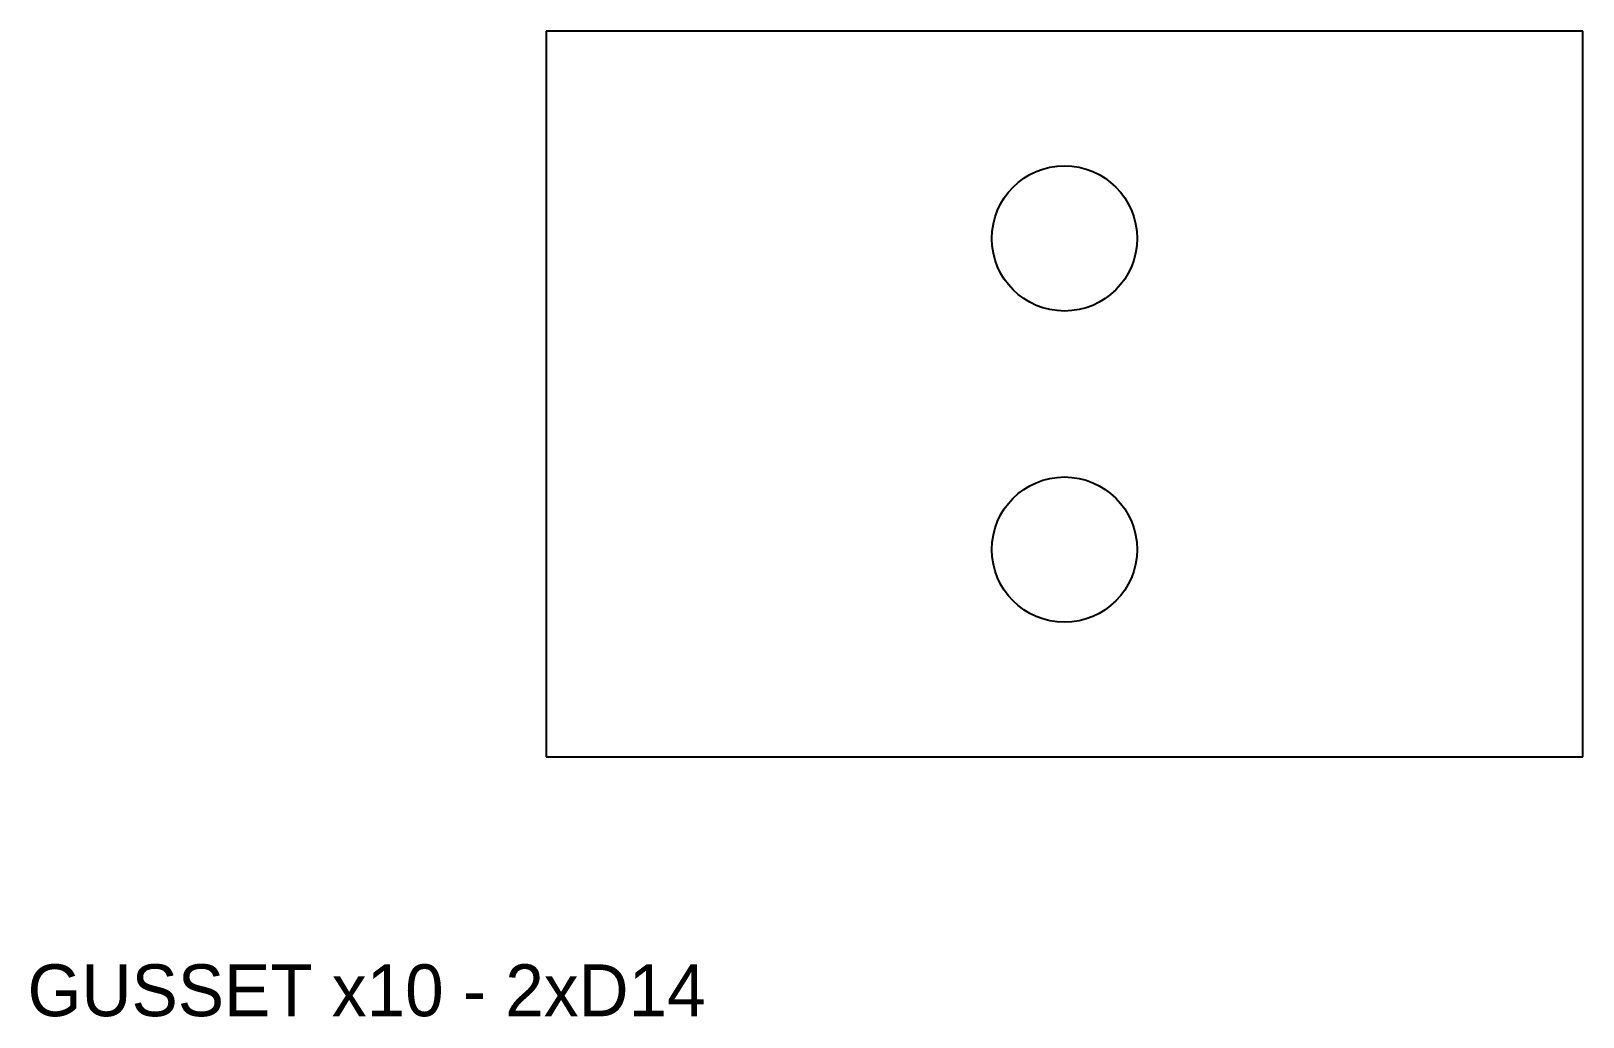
# Model space of a CAD drawing. Header units: metres. Extents: x -100 to 50, y -60 to 35.
import ezdxf

# ---------------------------------------------------------------- set-up
doc = ezdxf.new("R2010")
doc.units = ezdxf.units.M

msp = doc.modelspace()

# ---------------------------------------------------------------- linework, layer by layer
for p, q in [((50, 35), (-50, 35)), ((-50, 35), (-50, -35)), ((50, -35), (50, 35)), ((-50, -35), (50, -35))]:
    msp.add_line(p, q)
for centre in [(0, 15), (0, -15)]:
    msp.add_circle(centre, 7)

# ---------------------------------------------------------------- texts
at = {"layer": 'NOTES'}
msp.add_text('GUSSET x10 - 2xD14', height=5, dxfattribs=at).set_placement((-100, -60))

doc.saveas('drawing.dxf')
